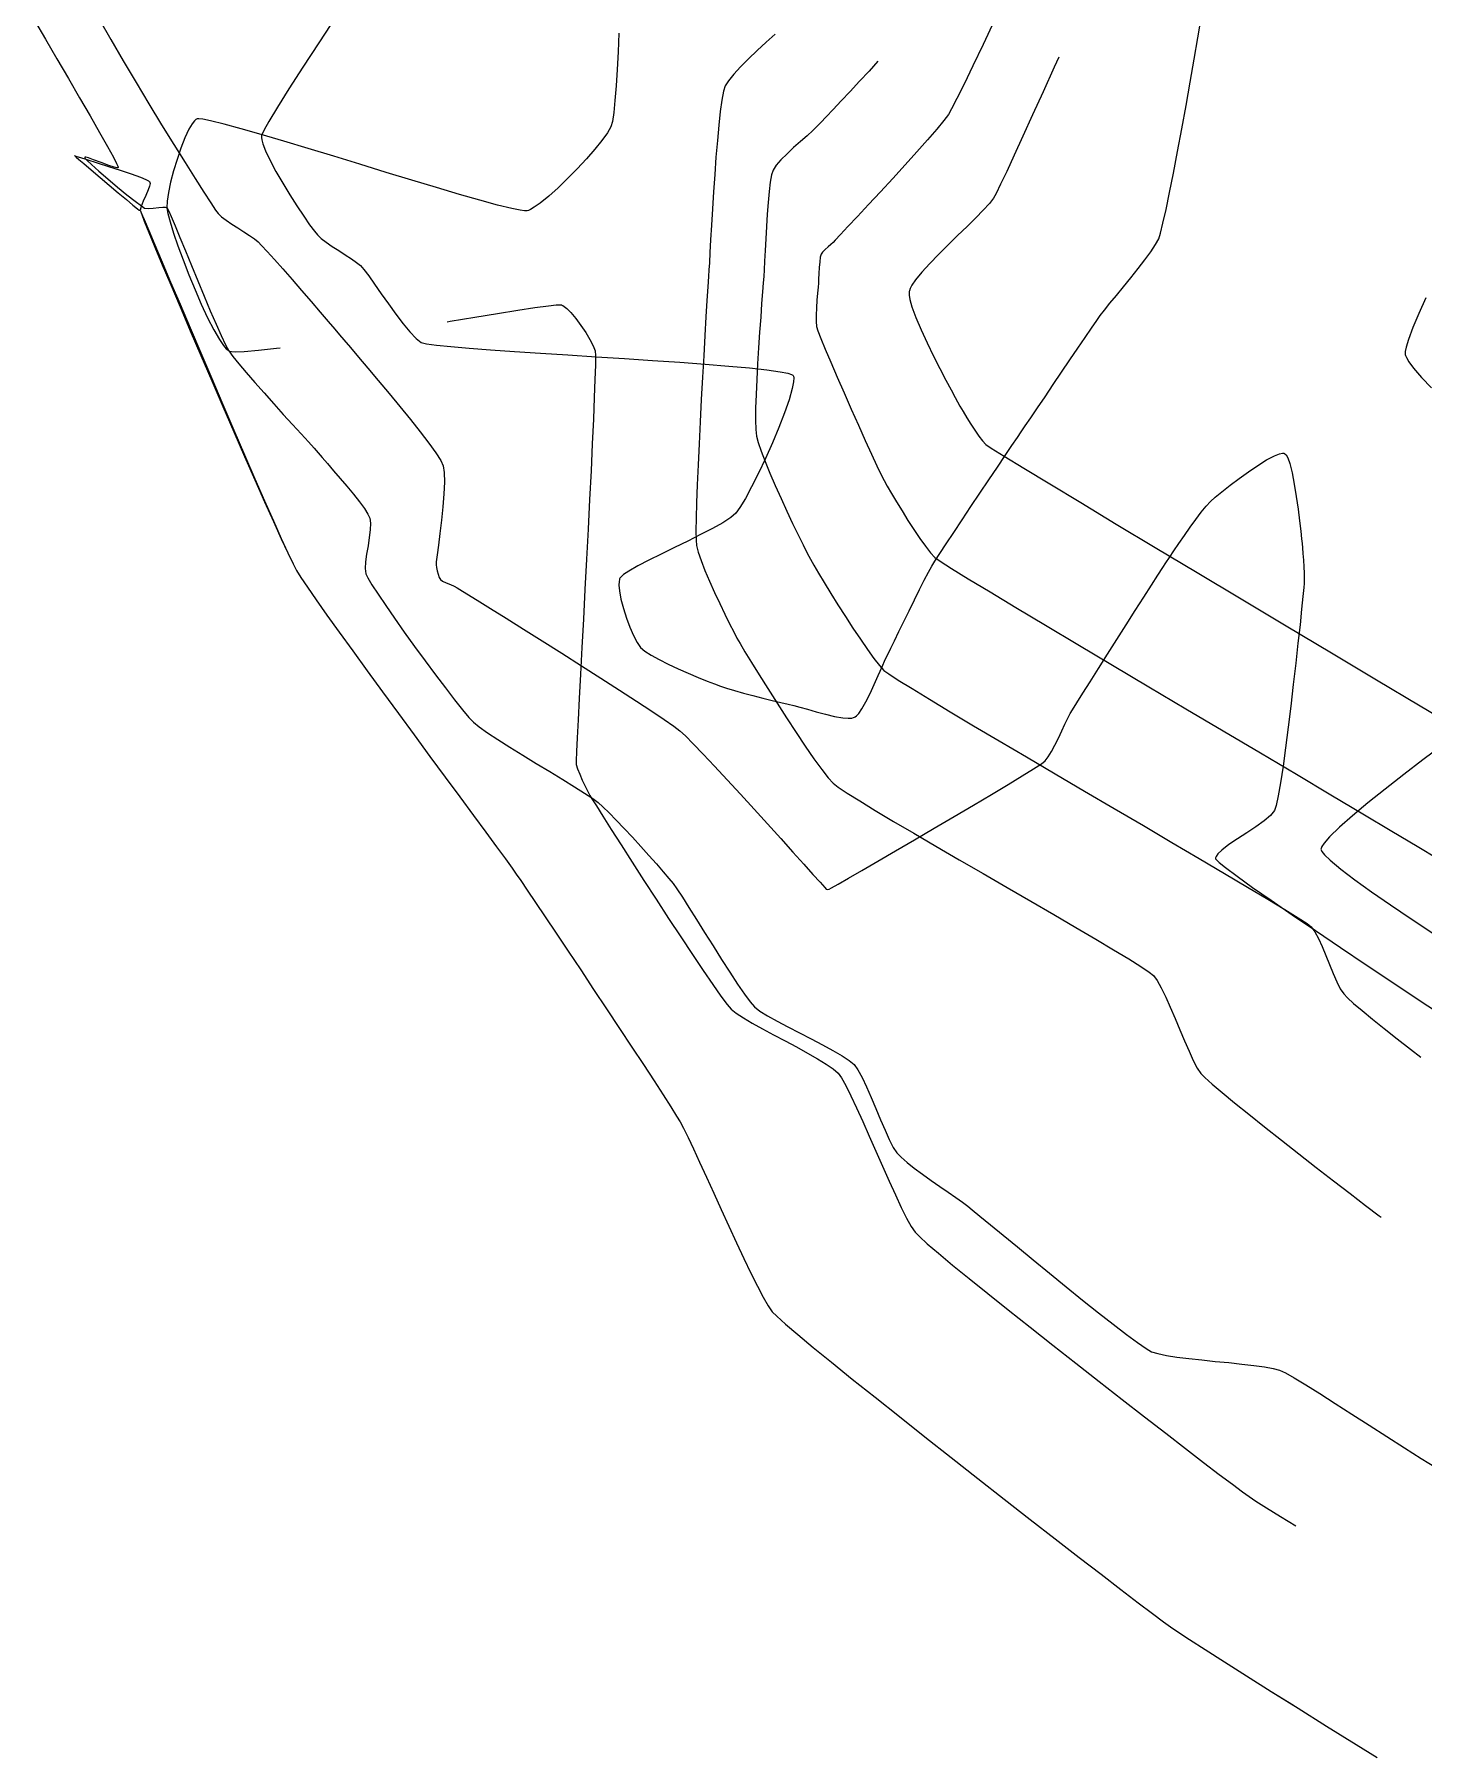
# Model space of a CAD drawing. Header units: metres. Extents: x 708868 to 711043, y 5411316 to 5413138.
# Drawn here: x 708970.6 to 709140.5, y 5411399.2 to 5411609.9 of the extents above; entities that cross this region are included whole.
import ezdxf

# ---------------------------------------------------------------- set-up
doc = ezdxf.new("R2010")
doc.units = ezdxf.units.M
doc.layers.add('Rionegro 2010_Contours', color=7, linetype='Continuous')
doc.layers.add('Rionegro 2014_Contours', color=7, linetype='Continuous')

msp = doc.modelspace()

# ---------------------------------------------------------------- linework, layer by layer
at = {"layer": 'Rionegro 2010_Contours'}
for points in [[(709088.05, 5411611.64, 228), (709086.65, 5411608.68, 228), (709085.39, 5411606.05, 228), (709084.31, 5411603.82, 228), (709083.43, 5411602.05, 228), (709082.79, 5411600.79, 228), (709082.41, 5411600.12, 228), (709081.85, 5411599.37, 228), (709080.97, 5411598.31, 228), (709079.85, 5411597.02, 228), (709078.54, 5411595.54, 228), (709077.1, 5411593.95, 228), (709075.59, 5411592.3, 228), (709074.08, 5411590.66, 228), (709072.62, 5411589.09, 228), (709071.28, 5411587.66, 228), (709070.11, 5411586.41, 228), (709069.18, 5411585.43, 228), (709068.55, 5411584.76, 228), (709068.28, 5411584.47, 228), (709068.02, 5411584.23, 228), (709067.67, 5411583.93, 228), (709067.31, 5411583.6, 228), (709067, 5411583.29, 228), (709066.81, 5411583.02, 228), (709066.72, 5411582.67, 228), (709066.66, 5411582.1, 228), (709066.6, 5411581.4, 228), (709066.56, 5411580.66, 228), (709066.52, 5411579.99, 228), (709066.49, 5411579.48, 228), (709066.45, 5411579, 228), (709066.39, 5411578.28, 228), (709066.31, 5411577.42, 228), (709066.24, 5411576.49, 228), (709066.2, 5411575.59, 228), (709066.2, 5411574.79, 228), (709066.25, 5411574.18, 228), (709066.42, 5411573.67, 228), (709066.79, 5411572.73, 228), (709067.33, 5411571.41, 228), (709068, 5411569.82, 228), (709068.78, 5411568.01, 228), (709069.63, 5411566.07, 228), (709070.5, 5411564.08, 228), (709071.38, 5411562.12, 228), (709072.22, 5411560.25, 228), (709072.99, 5411558.57, 228), (709073.65, 5411557.14, 228), (709074.17, 5411556.04, 228), (709074.52, 5411555.36, 228), (709074.91, 5411554.66, 228), (709075.42, 5411553.77, 228), (709076.03, 5411552.75, 228), (709076.72, 5411551.63, 228), (709077.44, 5411550.48, 228), (709078.18, 5411549.35, 228), (709078.9, 5411548.27, 228), (709079.59, 5411547.32, 228), (709080.22, 5411546.52, 228), (709080.74, 5411545.95, 228), (709081.37, 5411545.5, 228), (709082.76, 5411544.61, 228), (709084.82, 5411543.34, 228), (709087.48, 5411541.73, 228), (709090.65, 5411539.82, 228), (709094.26, 5411537.66, 228), (709098.22, 5411535.29, 228), (709102.46, 5411532.77, 228), (709106.89, 5411530.14, 228), (709111.43, 5411527.44, 228), (709116.01, 5411524.73, 228), (709120.55, 5411522.04, 228), (709124.95, 5411519.43, 228), (709129.16, 5411516.94, 228), (709133.07, 5411514.61, 228), (709136.62, 5411512.5, 228), (709139.72, 5411510.65, 228), (709142.29, 5411509.11, 228)], [(709042.09, 5411610.06, 224), (709041.98, 5411607.78, 224), (709041.86, 5411605.6, 224), (709041.74, 5411603.6, 224), (709041.6, 5411601.83, 224), (709041.46, 5411600.36, 224), (709041.29, 5411599.26, 224), (709041.1, 5411598.59, 224), (709040.68, 5411597.87, 224), (709040.01, 5411596.95, 224), (709039.14, 5411595.87, 224), (709038.12, 5411594.7, 224), (709036.99, 5411593.48, 224), (709035.82, 5411592.27, 224), (709034.64, 5411591.13, 224), (709033.5, 5411590.11, 224), (709032.47, 5411589.27, 224), (709031.74, 5411588.77, 224), (709031.27, 5411588.5, 224), (709031.01, 5411588.39, 224), (709030.88, 5411588.35, 224), (709030.8, 5411588.34, 224), (709030.56, 5411588.34, 224), (709030.02, 5411588.41, 224), (709028.99, 5411588.61, 224), (709027.25, 5411589.04, 224), (709025.09, 5411589.63, 224), (709022.58, 5411590.35, 224), (709019.78, 5411591.18, 224), (709016.77, 5411592.08, 224), (709013.62, 5411593.04, 224), (709010.41, 5411594.03, 224), (709007.2, 5411595.01, 224), (709004.07, 5411595.96, 224), (709001.1, 5411596.86, 224), (708998.34, 5411597.68, 224), (708995.88, 5411598.38, 224), (708993.79, 5411598.95, 224), (708992.13, 5411599.35, 224), (708991.18, 5411599.53, 224), (708990.7, 5411599.58, 224), (708990.5, 5411599.57, 224), (708990.44, 5411599.55, 224), (708990.35, 5411599.49, 224), (708990.17, 5411599.33, 224), (708989.88, 5411598.98, 224), (708989.49, 5411598.33, 224), (708988.99, 5411597.27, 224), (708988.5, 5411596.01, 224), (708988.04, 5411594.63, 224), (708987.62, 5411593.21, 224), (708987.26, 5411591.83, 224), (708986.99, 5411590.57, 224), (708986.83, 5411589.5, 224), (708986.79, 5411588.71, 224), (708986.9, 5411588.02, 224), (708987.18, 5411586.97, 224), (708987.6, 5411585.62, 224), (708988.14, 5411584.05, 224), (708988.78, 5411582.33, 224), (708989.48, 5411580.52, 224), (708990.24, 5411578.69, 224), (708991.01, 5411576.91, 224), (708991.78, 5411575.26, 224), (708992.53, 5411573.79, 224), (708993.23, 5411572.59, 224), (708993.73, 5411571.85, 224), (708994.07, 5411571.46, 224), (708994.28, 5411571.28, 224), (708994.37, 5411571.22, 224), (708994.45, 5411571.19, 224), (708994.69, 5411571.14, 224), (708995.23, 5411571.1, 224), (708996.26, 5411571.13, 224), (708998.01, 5411571.28, 224), (709000.19, 5411571.53, 224), (709000.65, 5411571.59, 224)], [(709061.21, 5411609.92, 226), (709060.12, 5411608.94, 226), (709059.01, 5411607.92, 226), (709057.94, 5411606.91, 226), (709056.97, 5411605.94, 226), (709056.13, 5411605.04, 226), (709055.49, 5411604.25, 226), (709055.08, 5411603.61, 226), (709054.88, 5411602.95, 226), (709054.68, 5411601.88, 226), (709054.49, 5411600.48, 226), (709054.31, 5411598.8, 226), (709054.13, 5411596.92, 226), (709053.96, 5411594.89, 226), (709053.81, 5411592.77, 226), (709053.66, 5411590.64, 226), (709053.53, 5411588.56, 226), (709053.41, 5411586.59, 226), (709053.31, 5411584.8, 226), (709053.22, 5411583.24, 226), (709053.15, 5411581.99, 226), (709053.1, 5411581.11, 226), (709053.05, 5411580.3, 226), (709052.97, 5411579.03, 226), (709052.86, 5411577.37, 226), (709052.74, 5411575.37, 226), (709052.61, 5411573.1, 226), (709052.47, 5411570.62, 226), (709052.32, 5411567.99, 226), (709052.17, 5411565.28, 226), (709052.03, 5411562.54, 226), (709051.89, 5411559.85, 226), (709051.77, 5411557.26, 226), (709051.66, 5411554.84, 226), (709051.58, 5411552.64, 226), (709051.53, 5411550.74, 226), (709051.5, 5411549.19, 226), (709051.52, 5411548.05, 226), (709051.57, 5411547.4, 226), (709051.78, 5411546.59, 226), (709052.14, 5411545.56, 226), (709052.61, 5411544.36, 226), (709053.17, 5411543.04, 226), (709053.78, 5411541.68, 226), (709054.42, 5411540.32, 226), (709055.04, 5411539.02, 226), (709055.62, 5411537.85, 226), (709056.13, 5411536.86, 226), (709056.52, 5411536.1, 226), (709056.91, 5411535.44, 226), (709057.51, 5411534.42, 226), (709058.31, 5411533.12, 226), (709059.25, 5411531.59, 226), (709060.3, 5411529.91, 226), (709061.43, 5411528.13, 226), (709062.6, 5411526.32, 226), (709063.76, 5411524.55, 226), (709064.89, 5411522.86, 226), (709065.94, 5411521.34, 226), (709066.89, 5411520.03, 226), (709067.68, 5411519.01, 226), (709068.28, 5411518.34, 226), (709068.89, 5411517.87, 226), (709070, 5411517.14, 226), (709071.54, 5411516.17, 226), (709073.45, 5411515.01, 226), (709075.69, 5411513.68, 226), (709078.18, 5411512.22, 226), (709080.87, 5411510.64, 226), (709083.71, 5411508.99, 226), (709086.63, 5411507.3, 226), (709089.57, 5411505.6, 226), (709092.48, 5411503.91, 226), (709095.3, 5411502.27, 226), (709097.96, 5411500.72, 226), (709100.42, 5411499.27, 226), (709102.6, 5411497.97, 226), (709104.46, 5411496.85, 226), (709105.93, 5411495.93, 226), (709106.95, 5411495.24, 226), (709107.47, 5411494.83, 226), (709107.93, 5411494.2, 226), (709108.43, 5411493.31, 226), (709108.97, 5411492.2, 226), (709109.53, 5411490.94, 226), (709110.11, 5411489.58, 226), (709110.7, 5411488.2, 226), (709111.27, 5411486.84, 226), (709111.83, 5411485.56, 226), (709112.35, 5411484.44, 226), (709112.84, 5411483.51, 226), (709113.27, 5411482.86, 226), (709113.76, 5411482.35, 226), (709114.65, 5411481.56, 226), (709115.88, 5411480.52, 226), (709117.39, 5411479.27, 226), (709119.14, 5411477.86, 226), (709121.07, 5411476.32, 226), (709123.12, 5411474.69, 226), (709125.24, 5411473.02, 226), (709127.39, 5411471.35, 226), (709129.5, 5411469.72, 226), (709131.52, 5411468.16, 226), (709133.4, 5411466.72, 226), (709135.08, 5411465.44, 226), (709135.31, 5411465.27, 226)], [(709073.78, 5411606.64, 227), (709072.68, 5411605.42, 227), (709071.53, 5411604.17, 227), (709070.38, 5411602.93, 227), (709069.29, 5411601.77, 227), (709068.29, 5411600.71, 227), (709067.44, 5411599.81, 227), (709066.78, 5411599.12, 227), (709066.35, 5411598.67, 227), (709065.81, 5411598.15, 227), (709065.11, 5411597.52, 227), (709064.31, 5411596.82, 227), (709063.46, 5411596.07, 227), (709062.65, 5411595.32, 227), (709061.91, 5411594.59, 227), (709061.32, 5411593.91, 227), (709060.95, 5411593.31, 227), (709060.77, 5411592.74, 227), (709060.61, 5411591.85, 227), (709060.47, 5411590.7, 227), (709060.34, 5411589.37, 227), (709060.23, 5411587.92, 227), (709060.13, 5411586.41, 227), (709060.04, 5411584.91, 227), (709059.97, 5411583.48, 227), (709059.9, 5411582.19, 227), (709059.84, 5411581.11, 227), (709059.8, 5411580.29, 227), (709059.74, 5411579.53, 227), (709059.66, 5411578.41, 227), (709059.55, 5411576.99, 227), (709059.43, 5411575.34, 227), (709059.3, 5411573.51, 227), (709059.17, 5411571.59, 227), (709059.05, 5411569.63, 227), (709058.95, 5411567.7, 227), (709058.87, 5411565.86, 227), (709058.81, 5411564.19, 227), (709058.8, 5411562.74, 227), (709058.83, 5411561.59, 227), (709058.91, 5411560.79, 227), (709059.12, 5411559.99, 227), (709059.48, 5411558.94, 227), (709059.97, 5411557.68, 227), (709060.55, 5411556.26, 227), (709061.21, 5411554.74, 227), (709061.92, 5411553.17, 227), (709062.63, 5411551.61, 227), (709063.34, 5411550.11, 227), (709064.01, 5411548.71, 227), (709064.62, 5411547.48, 227), (709065.13, 5411546.47, 227), (709065.52, 5411545.73, 227), (709065.93, 5411545, 227), (709066.5, 5411544.03, 227), (709067.2, 5411542.87, 227), (709068, 5411541.56, 227), (709068.87, 5411540.17, 227), (709069.79, 5411538.73, 227), (709070.71, 5411537.31, 227), (709071.62, 5411535.95, 227), (709072.49, 5411534.7, 227), (709073.28, 5411533.61, 227), (709073.96, 5411532.74, 227), (709074.51, 5411532.14, 227), (709075.1, 5411531.71, 227), (709076.26, 5411530.95, 227), (709077.94, 5411529.91, 227), (709080.07, 5411528.61, 227), (709082.61, 5411527.09, 227), (709085.47, 5411525.38, 227), (709088.61, 5411523.53, 227), (709091.96, 5411521.55, 227), (709095.46, 5411519.49, 227), (709099.05, 5411517.38, 227), (709102.67, 5411515.26, 227), (709106.25, 5411513.16, 227), (709109.73, 5411511.11, 227), (709113.06, 5411509.15, 227), (709116.17, 5411507.32, 227), (709118.99, 5411505.64, 227), (709121.48, 5411504.15, 227), (709123.56, 5411502.89, 227), (709125.17, 5411501.89, 227), (709126.26, 5411501.18, 227), (709126.76, 5411500.8, 227), (709127.2, 5411500.19, 227), (709127.65, 5411499.36, 227), (709128.1, 5411498.37, 227), (709128.56, 5411497.28, 227), (709129.01, 5411496.16, 227), (709129.46, 5411495.07, 227), (709129.9, 5411494.06, 227), (709130.33, 5411493.21, 227), (709130.75, 5411492.57, 227), (709131.19, 5411492.11, 227), (709131.96, 5411491.42, 227), (709133, 5411490.54, 227), (709134.27, 5411489.5, 227), (709135.71, 5411488.34, 227), (709137.27, 5411487.1, 227), (709138.9, 5411485.82, 227), (709140.17, 5411484.83, 227)], [(709095.88, 5411607.12, 229), (709095.33, 5411605.89, 229), (709093.97, 5411602.89, 229), (709092.69, 5411600.06, 229), (709091.5, 5411597.46, 229), (709090.44, 5411595.14, 229), (709089.53, 5411593.16, 229), (709088.78, 5411591.59, 229), (709088.23, 5411590.47, 229), (709087.9, 5411589.87, 229), (709087.4, 5411589.24, 229), (709086.66, 5411588.43, 229), (709085.73, 5411587.48, 229), (709084.67, 5411586.43, 229), (709083.52, 5411585.31, 229), (709082.34, 5411584.15, 229), (709081.18, 5411583, 229), (709080.1, 5411581.88, 229), (709079.15, 5411580.84, 229), (709078.38, 5411579.89, 229), (709077.93, 5411579.24, 229), (709077.71, 5411578.82, 229), (709077.62, 5411578.57, 229), (709077.6, 5411578.46, 229), (709077.58, 5411578.34, 229), (709077.59, 5411578.04, 229), (709077.68, 5411577.5, 229), (709077.93, 5411576.61, 229), (709078.42, 5411575.28, 229), (709079.05, 5411573.78, 229), (709079.79, 5411572.19, 229), (709080.57, 5411570.58, 229), (709081.35, 5411569.04, 229), (709082.09, 5411567.63, 229), (709082.73, 5411566.43, 229), (709083.22, 5411565.52, 229), (709083.51, 5411564.98, 229), (709083.81, 5411564.45, 229), (709084.19, 5411563.78, 229), (709084.64, 5411563.04, 229), (709085.12, 5411562.26, 229), (709085.62, 5411561.5, 229), (709086.11, 5411560.79, 229), (709086.57, 5411560.2, 229), (709086.97, 5411559.75, 229), (709087.62, 5411559.32, 229), (709089.2, 5411558.34, 229), (709091.62, 5411556.86, 229), (709094.78, 5411554.94, 229), (709098.58, 5411552.65, 229), (709102.92, 5411550.04, 229), (709107.7, 5411547.17, 229), (709112.83, 5411544.1, 229), (709118.2, 5411540.89, 229), (709123.71, 5411537.6, 229), (709129.26, 5411534.28, 229), (709134.76, 5411531, 229), (709140.1, 5411527.81, 229), (709145.19, 5411524.78, 229)], [(708975.48, 5411595.08, 223), (708975.56, 5411595.06, 223), (708975.77, 5411594.99, 223), (708976.22, 5411594.85, 223), (708977.02, 5411594.6, 223), (708978.26, 5411594.21, 223), (708979.65, 5411593.77, 223), (708981.09, 5411593.3, 223), (708982.43, 5411592.85, 223), (708983.56, 5411592.44, 223), (708984.24, 5411592.16, 223), (708984.57, 5411591.99, 223), (708984.69, 5411591.9, 223), (708984.72, 5411591.86, 223), (708984.73, 5411591.8, 223), (708984.74, 5411591.66, 223), (708984.69, 5411591.37, 223), (708984.52, 5411590.9, 223), (708984.22, 5411590.22, 223), (708983.89, 5411589.52, 223), (708983.64, 5411588.88, 223), (708983.55, 5411588.4, 223), (708983.68, 5411588, 223), (708984.03, 5411587.09, 223), (708984.59, 5411585.7, 223), (708985.34, 5411583.9, 223), (708986.24, 5411581.74, 223), (708987.27, 5411579.28, 223), (708988.42, 5411576.58, 223), (708989.65, 5411573.68, 223), (708990.95, 5411570.65, 223), (708992.29, 5411567.55, 223), (708993.64, 5411564.41, 223), (708994.99, 5411561.31, 223), (708996.3, 5411558.3, 223), (708997.57, 5411555.43, 223), (708998.75, 5411552.76, 223), (708999.83, 5411550.34, 223), (709000.79, 5411548.24, 223), (709001.59, 5411546.5, 223), (709002.23, 5411545.18, 223), (709002.67, 5411544.34, 223), (709003.18, 5411543.51, 223), (709003.99, 5411542.3, 223), (709005.07, 5411540.75, 223), (709006.37, 5411538.91, 223), (709007.87, 5411536.81, 223), (709009.53, 5411534.52, 223), (709011.31, 5411532.07, 223), (709013.18, 5411529.51, 223), (709015.11, 5411526.88, 223), (709017.05, 5411524.24, 223), (709018.97, 5411521.62, 223), (709020.85, 5411519.08, 223), (709022.63, 5411516.66, 223), (709024.29, 5411514.4, 223), (709025.8, 5411512.36, 223), (709027.11, 5411510.57, 223), (709028.2, 5411509.09, 223), (709029.02, 5411507.96, 223), (709029.54, 5411507.23, 223), (709030.08, 5411506.44, 223), (709030.87, 5411505.27, 223), (709031.88, 5411503.77, 223), (709033.08, 5411501.99, 223), (709034.42, 5411499.99, 223), (709035.88, 5411497.81, 223), (709037.42, 5411495.51, 223), (709039, 5411493.13, 223), (709040.59, 5411490.74, 223), (709042.16, 5411488.37, 223), (709043.67, 5411486.08, 223), (709045.09, 5411483.93, 223), (709046.39, 5411481.96, 223), (709047.52, 5411480.22, 223), (709048.45, 5411478.76, 223), (709049.15, 5411477.65, 223), (709049.59, 5411476.92, 223), (709050, 5411476.15, 223), (709050.55, 5411475.03, 223), (709051.21, 5411473.63, 223), (709051.96, 5411471.99, 223), (709052.79, 5411470.17, 223), (709053.68, 5411468.23, 223), (709054.6, 5411466.21, 223), (709055.54, 5411464.17, 223), (709056.47, 5411462.16, 223), (709057.37, 5411460.23, 223), (709058.24, 5411458.44, 223), (709059.03, 5411456.84, 223), (709059.74, 5411455.49, 223), (709060.35, 5411454.43, 223), (709060.83, 5411453.72, 223), (709061.39, 5411453.16, 223), (709062.45, 5411452.21, 223), (709063.96, 5411450.94, 223), (709065.86, 5411449.36, 223), (709068.1, 5411447.53, 223), (709070.64, 5411445.48, 223), (709073.43, 5411443.25, 223), (709076.4, 5411440.89, 223), (709079.52, 5411438.42, 223), (709082.73, 5411435.89, 223), (709085.98, 5411433.34, 223), (709089.22, 5411430.8, 223), (709092.4, 5411428.32, 223), (709095.47, 5411425.94, 223), (709098.38, 5411423.68, 223), (709101.07, 5411421.61, 223), (709103.5, 5411419.74, 223), (709105.61, 5411418.13, 223), (709107.36, 5411416.8, 223), (709108.69, 5411415.81, 223), (709109.56, 5411415.18, 223), (709110.46, 5411414.58, 223), (709111.9, 5411413.64, 223), (709113.81, 5411412.41, 223), (709116.15, 5411410.92, 223), (709118.86, 5411409.2, 223), (709121.88, 5411407.29, 223), (709124.6, 5411405.59, 223)], [(709021.07, 5411574.78, 224), (709021.46, 5411574.84, 224), (709024.46, 5411575.34, 224), (709027.24, 5411575.79, 224), (709029.72, 5411576.18, 224), (709031.82, 5411576.5, 224), (709033.47, 5411576.72, 224), (709034.41, 5411576.82, 224), (709034.88, 5411576.84, 224), (709035.06, 5411576.83, 224), (709035.12, 5411576.81, 224), (709035.21, 5411576.77, 224), (709035.41, 5411576.64, 224), (709035.73, 5411576.38, 224), (709036.2, 5411575.91, 224), (709036.82, 5411575.18, 224), (709037.45, 5411574.33, 224), (709038.03, 5411573.45, 224), (709038.54, 5411572.59, 224), (709038.93, 5411571.82, 224), (709039.18, 5411571.2, 224), (709039.22, 5411570.66, 224), (709039.21, 5411569.47, 224), (709039.16, 5411567.73, 224), (709039.08, 5411565.49, 224), (709038.97, 5411562.84, 224), (709038.83, 5411559.83, 224), (709038.68, 5411556.54, 224), (709038.5, 5411553.05, 224), (709038.32, 5411549.42, 224), (709038.12, 5411545.72, 224), (709037.93, 5411542.02, 224), (709037.74, 5411538.4, 224), (709037.56, 5411534.93, 224), (709037.38, 5411531.67, 224), (709037.23, 5411528.69, 224), (709037.1, 5411526.08, 224), (709036.99, 5411523.89, 224), (709036.92, 5411522.21, 224), (709036.88, 5411521.09, 224), (709036.88, 5411520.62, 224), (709037.03, 5411520.09, 224), (709037.29, 5411519.43, 224), (709037.61, 5411518.71, 224), (709037.95, 5411517.99, 224), (709038.27, 5411517.35, 224), (709038.53, 5411516.85, 224), (709038.78, 5411516.45, 224), (709039.33, 5411515.57, 224), (709040.13, 5411514.3, 224), (709041.16, 5411512.68, 224), (709042.37, 5411510.79, 224), (709043.71, 5411508.7, 224), (709045.15, 5411506.46, 224), (709046.65, 5411504.15, 224), (709048.17, 5411501.82, 224), (709049.66, 5411499.55, 224), (709051.09, 5411497.4, 224), (709052.41, 5411495.44, 224), (709053.58, 5411493.72, 224), (709054.57, 5411492.32, 224), (709055.33, 5411491.3, 224), (709055.82, 5411490.73, 224), (709056.43, 5411490.24, 224), (709057.31, 5411489.66, 224), (709058.4, 5411489.02, 224), (709059.65, 5411488.32, 224), (709061.01, 5411487.59, 224), (709062.41, 5411486.84, 224), (709063.81, 5411486.09, 224), (709065.16, 5411485.35, 224), (709066.39, 5411484.64, 224), (709067.46, 5411483.99, 224), (709068.31, 5411483.4, 224), (709068.89, 5411482.89, 224), (709069.31, 5411482.3, 224), (709069.84, 5411481.36, 224), (709070.46, 5411480.12, 224), (709071.16, 5411478.64, 224), (709071.91, 5411476.98, 224), (709072.71, 5411475.2, 224), (709073.52, 5411473.36, 224), (709074.34, 5411471.5, 224), (709075.14, 5411469.7, 224), (709075.91, 5411468, 224), (709076.63, 5411466.47, 224), (709077.28, 5411465.16, 224), (709077.85, 5411464.13, 224), (709078.31, 5411463.44, 224), (709078.84, 5411462.9, 224), (709079.81, 5411462.03, 224), (709081.18, 5411460.86, 224), (709082.91, 5411459.43, 224), (709084.94, 5411457.78, 224), (709087.23, 5411455.93, 224), (709089.72, 5411453.94, 224), (709092.38, 5411451.83, 224), (709095.15, 5411449.64, 224), (709097.98, 5411447.42, 224), (709100.82, 5411445.19, 224), (709103.64, 5411443, 224), (709106.37, 5411440.87, 224), (709108.97, 5411438.86, 224), (709111.4, 5411436.99, 224), (709113.6, 5411435.3, 224), (709115.52, 5411433.83, 224), (709117.13, 5411432.62, 224), (709118.36, 5411431.7, 224), (709119.18, 5411431.11, 224), (709120, 5411430.57, 224), (709121.3, 5411429.74, 224), (709123.02, 5411428.67, 224), (709124.88, 5411427.52, 224)]]:
    msp.add_polyline3d(points, dxfattribs=at)
at = {"layer": 'Rionegro 2014_Contours'}
for points in [[(708970.6, 5411611.62, 224), (708971.94, 5411609.33, 224), (708973.34, 5411606.93, 224), (708974.75, 5411604.52, 224), (708976.12, 5411602.16, 224), (708977.4, 5411599.94, 224), (708978.55, 5411597.93, 224), (708979.52, 5411596.22, 224), (708980.25, 5411594.88, 224), (708980.64, 5411594.13, 224), (708980.8, 5411593.78, 224), (708980.84, 5411593.66, 224), (708980.84, 5411593.64, 224), (708980.8, 5411593.61, 224), (708980.66, 5411593.6, 224), (708980.33, 5411593.67, 224), (708979.7, 5411593.87, 224), (708978.76, 5411594.23, 224), (708977.82, 5411594.59, 224), (708977.21, 5411594.8, 224), (708976.9, 5411594.88, 224), (708976.78, 5411594.88, 224), (708976.76, 5411594.86, 224), (708976.76, 5411594.83, 224), (708976.82, 5411594.73, 224), (708977.05, 5411594.48, 224), (708977.56, 5411593.99, 224), (708978.47, 5411593.18, 224), (708979.58, 5411592.23, 224), (708980.76, 5411591.24, 224), (708981.91, 5411590.3, 224), (708982.92, 5411589.5, 224), (708983.68, 5411588.93, 224), (708984.08, 5411588.68, 224), (708984.52, 5411588.63, 224), (708985.14, 5411588.68, 224), (708985.8, 5411588.76, 224), (708986.29, 5411588.79, 224), (708986.58, 5411588.78, 224), (708986.73, 5411588.74, 224), (708986.79, 5411588.71, 224), (708986.81, 5411588.69, 224), (708986.88, 5411588.58, 224), (708987.03, 5411588.28, 224), (708987.32, 5411587.64, 224), (708987.81, 5411586.51, 224), (708988.4, 5411585.09, 224), (708989.08, 5411583.44, 224), (708989.82, 5411581.64, 224), (708990.59, 5411579.77, 224), (708991.36, 5411577.91, 224), (708992.11, 5411576.12, 224), (708992.81, 5411574.48, 224), (708993.44, 5411573.07, 224), (708993.97, 5411571.96, 224), (708994.37, 5411571.22, 224), (708994.86, 5411570.53, 224), (708995.59, 5411569.62, 224), (708996.49, 5411568.55, 224), (708997.54, 5411567.35, 224), (708998.68, 5411566.06, 224), (708999.86, 5411564.75, 224), (709001.04, 5411563.45, 224), (709002.18, 5411562.21, 224), (709003.21, 5411561.07, 224), (709004.11, 5411560.09, 224), (709004.82, 5411559.3, 224), (709005.29, 5411558.75, 224), (709005.79, 5411558.17, 224), (709006.44, 5411557.42, 224), (709007.19, 5411556.56, 224), (709008, 5411555.62, 224), (709008.82, 5411554.65, 224), (709009.62, 5411553.68, 224), (709010.34, 5411552.77, 224), (709010.95, 5411551.95, 224), (709011.39, 5411551.26, 224), (709011.64, 5411550.75, 224), (709011.72, 5411550.13, 224), (709011.68, 5411549.32, 224), (709011.56, 5411548.37, 224), (709011.4, 5411547.36, 224), (709011.23, 5411546.35, 224), (709011.11, 5411545.4, 224), (709011.07, 5411544.58, 224), (709011.14, 5411543.95, 224), (709011.37, 5411543.46, 224), (709011.88, 5411542.62, 224), (709012.63, 5411541.47, 224), (709013.56, 5411540.09, 224), (709014.65, 5411538.52, 224), (709015.84, 5411536.83, 224), (709017.1, 5411535.08, 224), (709018.39, 5411533.31, 224), (709019.66, 5411531.6, 224), (709020.87, 5411529.99, 224), (709021.98, 5411528.54, 224), (709022.95, 5411527.33, 224), (709023.73, 5411526.39, 224), (709024.29, 5411525.79, 224), (709024.98, 5411525.22, 224), (709026, 5411524.5, 224), (709027.27, 5411523.67, 224), (709028.73, 5411522.74, 224), (709030.32, 5411521.76, 224), (709031.98, 5411520.76, 224), (709033.63, 5411519.76, 224), (709035.21, 5411518.8, 224), (709036.66, 5411517.91, 224), (709037.9, 5411517.13, 224), (709038.89, 5411516.48, 224), (709039.54, 5411515.99, 224), (709040.14, 5411515.45, 224), (709040.89, 5411514.72, 224), (709041.77, 5411513.82, 224), (709042.74, 5411512.81, 224), (709043.74, 5411511.73, 224), (709044.76, 5411510.62, 224), (709045.76, 5411509.52, 224), (709046.68, 5411508.47, 224), (709047.51, 5411507.52, 224), (709048.19, 5411506.71, 224), (709048.71, 5411506.08, 224), (709049.19, 5411505.41, 224), (709049.85, 5411504.41, 224), (709050.65, 5411503.15, 224), (709051.57, 5411501.69, 224), (709052.57, 5411500.09, 224), (709053.6, 5411498.44, 224), (709054.64, 5411496.79, 224), (709055.65, 5411495.22, 224), (709056.6, 5411493.78, 224), (709057.44, 5411492.55, 224), (709058.15, 5411491.6, 224), (709058.69, 5411490.99, 224), (709059.34, 5411490.49, 224), (709060.28, 5411489.9, 224), (709061.44, 5411489.25, 224), (709062.75, 5411488.55, 224), (709064.16, 5411487.82, 224), (709065.59, 5411487.09, 224), (709066.98, 5411486.36, 224), (709068.27, 5411485.67, 224), (709069.39, 5411485.02, 224), (709070.27, 5411484.44, 224), (709070.85, 5411483.95, 224), (709071.33, 5411483.3, 224), (709071.84, 5411482.37, 224), (709072.39, 5411481.22, 224), (709072.95, 5411479.93, 224), (709073.52, 5411478.57, 224), (709074.09, 5411477.2, 224), (709074.64, 5411475.91, 224), (709075.16, 5411474.76, 224), (709075.65, 5411473.81, 224), (709076.08, 5411473.16, 224), (709076.61, 5411472.61, 224), (709077.34, 5411471.97, 224), (709078.22, 5411471.27, 224), (709079.22, 5411470.53, 224), (709080.27, 5411469.78, 224), (709081.34, 5411469.03, 224), (709082.36, 5411468.32, 224), (709083.31, 5411467.67, 224), (709084.12, 5411467.1, 224), (709084.75, 5411466.63, 224), (709085.31, 5411466.18, 224), (709086.25, 5411465.41, 224), (709087.53, 5411464.36, 224), (709089.07, 5411463.09, 224), (709090.83, 5411461.65, 224), (709092.74, 5411460.08, 224), (709094.74, 5411458.44, 224), (709096.79, 5411456.78, 224), (709098.81, 5411455.15, 224), (709100.75, 5411453.6, 224), (709102.56, 5411452.18, 224), (709104.17, 5411450.95, 224), (709105.53, 5411449.94, 224), (709106.57, 5411449.22, 224), (709107.25, 5411448.83, 224), (709108, 5411448.59, 224), (709109.05, 5411448.38, 224), (709110.34, 5411448.18, 224), (709111.81, 5411447.99, 224), (709113.4, 5411447.82, 224), (709115.04, 5411447.65, 224), (709116.69, 5411447.49, 224), (709118.29, 5411447.32, 224), (709119.76, 5411447.15, 224), (709121.07, 5411446.97, 224), (709122.13, 5411446.78, 224), (709122.91, 5411446.57, 224), (709123.61, 5411446.24, 224), (709124.7, 5411445.62, 224), (709126.12, 5411444.77, 224), (709127.81, 5411443.72, 224), (709129.7, 5411442.51, 224), (709131.74, 5411441.21, 224), (709133.87, 5411439.83, 224), (709136.03, 5411438.44, 224), (709138.16, 5411437.08, 224), (709140.2, 5411435.79, 224), (709142.09, 5411434.61, 224)], [(708978.51, 5411611.79, 225), (708979.94, 5411609.27, 225), (708981.47, 5411606.66, 225), (708983.03, 5411604.02, 225), (708984.61, 5411601.4, 225), (708986.16, 5411598.86, 225), (708987.64, 5411596.45, 225), (708989.02, 5411594.24, 225), (708990.26, 5411592.28, 225), (708991.32, 5411590.62, 225), (708992.17, 5411589.31, 225), (708992.76, 5411588.43, 225), (708993.07, 5411588.01, 225), (708993.49, 5411587.62, 225), (708994.06, 5411587.18, 225), (708994.74, 5411586.72, 225), (708995.48, 5411586.24, 225), (708996.22, 5411585.77, 225), (708996.91, 5411585.31, 225), (708997.52, 5411584.89, 225), (708997.97, 5411584.53, 225), (708998.39, 5411584.11, 225), (708999.06, 5411583.38, 225), (708999.95, 5411582.39, 225), (709000.98, 5411581.23, 225), (709002.11, 5411579.93, 225), (709003.28, 5411578.58, 225), (709004.45, 5411577.24, 225), (709005.55, 5411575.96, 225), (709006.53, 5411574.82, 225), (709007.34, 5411573.86, 225), (709007.92, 5411573.17, 225), (709008.45, 5411572.55, 225), (709009.24, 5411571.62, 225), (709010.24, 5411570.45, 225), (709011.39, 5411569.09, 225), (709012.66, 5411567.59, 225), (709013.98, 5411566.01, 225), (709015.31, 5411564.4, 225), (709016.59, 5411562.81, 225), (709017.79, 5411561.31, 225), (709018.83, 5411559.94, 225), (709019.69, 5411558.76, 225), (709020.29, 5411557.82, 225), (709020.6, 5411557.17, 225), (709020.73, 5411556.34, 225), (709020.75, 5411555.16, 225), (709020.68, 5411553.72, 225), (709020.55, 5411552.13, 225), (709020.38, 5411550.49, 225), (709020.19, 5411548.89, 225), (709020.01, 5411547.45, 225), (709019.85, 5411546.26, 225), (709019.75, 5411545.43, 225), (709019.72, 5411545.05, 225), (709019.77, 5411544.73, 225), (709019.86, 5411544.32, 225), (709019.98, 5411543.89, 225), (709020.12, 5411543.51, 225), (709020.26, 5411543.25, 225), (709020.53, 5411543.06, 225), (709020.96, 5411542.84, 225), (709021.47, 5411542.63, 225), (709021.95, 5411542.42, 225), (709022.3, 5411542.25, 225), (709022.65, 5411542.04, 225), (709023.49, 5411541.52, 225), (709024.76, 5411540.74, 225), (709026.38, 5411539.72, 225), (709028.29, 5411538.53, 225), (709030.43, 5411537.19, 225), (709032.72, 5411535.74, 225), (709035.11, 5411534.23, 225), (709037.52, 5411532.7, 225), (709039.89, 5411531.19, 225), (709042.16, 5411529.74, 225), (709044.25, 5411528.38, 225), (709046.1, 5411527.17, 225), (709047.64, 5411526.13, 225), (709048.81, 5411525.32, 225), (709049.54, 5411524.76, 225), (709050.22, 5411524.13, 225), (709051.19, 5411523.17, 225), (709052.4, 5411521.91, 225), (709053.79, 5411520.43, 225), (709055.33, 5411518.77, 225), (709056.95, 5411517.01, 225), (709058.62, 5411515.18, 225), (709060.28, 5411513.36, 225), (709061.88, 5411511.59, 225), (709063.37, 5411509.93, 225), (709064.7, 5411508.45, 225), (709065.82, 5411507.2, 225), (709066.69, 5411506.23, 225), (709067.26, 5411505.61, 225), (709067.46, 5411505.38, 225), (709067.63, 5411505.36, 225), (709067.8, 5411505.37, 225), (709068.1, 5411505.54, 225), (709068.91, 5411506.01, 225), (709070.18, 5411506.74, 225), (709071.82, 5411507.69, 225), (709073.76, 5411508.81, 225), (709075.93, 5411510.07, 225), (709078.26, 5411511.43, 225), (709080.67, 5411512.84, 225), (709083.09, 5411514.26, 225), (709085.45, 5411515.66, 225), (709087.67, 5411516.98, 225), (709089.69, 5411518.18, 225), (709091.42, 5411519.24, 225), (709092.8, 5411520.1, 225), (709093.76, 5411520.72, 225), (709094.21, 5411521.06, 225), (709094.59, 5411521.55, 225), (709095, 5411522.22, 225), (709095.42, 5411523.01, 225), (709095.84, 5411523.87, 225), (709096.25, 5411524.74, 225), (709096.64, 5411525.56, 225), (709096.99, 5411526.29, 225), (709097.29, 5411526.85, 225), (709097.58, 5411527.33, 225), (709098.11, 5411528.18, 225), (709098.84, 5411529.35, 225), (709099.73, 5411530.76, 225), (709100.74, 5411532.37, 225), (709101.84, 5411534.11, 225), (709102.98, 5411535.91, 225), (709104.13, 5411537.72, 225), (709105.24, 5411539.47, 225), (709106.29, 5411541.11, 225), (709107.22, 5411542.57, 225), (709108.01, 5411543.8, 225), (709108.61, 5411544.72, 225), (709108.98, 5411545.28, 225), (709109.42, 5411545.94, 225), (709109.96, 5411546.75, 225), (709110.58, 5411547.67, 225), (709111.25, 5411548.65, 225), (709111.95, 5411549.65, 225), (709112.65, 5411550.61, 225), (709113.31, 5411551.49, 225), (709113.92, 5411552.23, 225), (709114.46, 5411552.8, 225), (709115.03, 5411553.31, 225), (709115.85, 5411553.99, 225), (709116.84, 5411554.77, 225), (709117.94, 5411555.6, 225), (709119.1, 5411556.43, 225), (709120.24, 5411557.21, 225), (709121.32, 5411557.88, 225), (709122.26, 5411558.38, 225), (709122.88, 5411558.63, 225), (709123.24, 5411558.71, 225), (709123.42, 5411558.7, 225), (709123.49, 5411558.68, 225), (709123.56, 5411558.64, 225), (709123.69, 5411558.5, 225), (709123.89, 5411558.15, 225), (709124.14, 5411557.45, 225), (709124.43, 5411556.29, 225), (709124.7, 5411554.9, 225), (709124.94, 5411553.4, 225), (709125.16, 5411551.87, 225), (709125.34, 5411550.43, 225), (709125.48, 5411549.18, 225), (709125.58, 5411548.22, 225), (709125.65, 5411547.66, 225), (709125.7, 5411547.11, 225), (709125.76, 5411546.42, 225), (709125.82, 5411545.63, 225), (709125.86, 5411544.82, 225), (709125.89, 5411544.03, 225), (709125.91, 5411543.34, 225), (709125.9, 5411542.78, 225), (709125.86, 5411542.26, 225), (709125.76, 5411541.18, 225), (709125.6, 5411539.63, 225), (709125.4, 5411537.7, 225), (709125.15, 5411535.46, 225), (709124.88, 5411533.01, 225), (709124.58, 5411530.42, 225), (709124.27, 5411527.78, 225), (709123.95, 5411525.18, 225), (709123.63, 5411522.69, 225), (709123.32, 5411520.41, 225), (709123.02, 5411518.41, 225), (709122.74, 5411516.79, 225), (709122.5, 5411515.62, 225), (709122.29, 5411514.99, 225), (709121.8, 5411514.4, 225), (709121, 5411513.73, 225), (709120, 5411513.01, 225), (709118.88, 5411512.27, 225), (709117.76, 5411511.53, 225), (709116.71, 5411510.83, 225), (709115.85, 5411510.17, 225), (709115.36, 5411509.71, 225), (709115.14, 5411509.4, 225), (709115.07, 5411509.22, 225), (709115.07, 5411509.14, 225), (709115.08, 5411509.09, 225), (709115.19, 5411508.96, 225), (709115.52, 5411508.64, 225), (709116.29, 5411508.02, 225), (709117.72, 5411506.96, 225), (709119.59, 5411505.61, 225), (709121.86, 5411504.03, 225), (709124.45, 5411502.25, 225), (709127.29, 5411500.32, 225), (709130.34, 5411498.26, 225), (709133.51, 5411496.14, 225), (709136.75, 5411493.98, 225), (709139.98, 5411491.83, 225), (709143.15, 5411489.74, 225)], [(709007.56, 5411612.17, 226), (709005.38, 5411608.88, 226), (709003.42, 5411605.89, 226), (709001.72, 5411603.24, 226), (709000.32, 5411601.01, 226), (708999.27, 5411599.26, 226), (708998.7, 5411598.24, 226), (708998.45, 5411597.72, 226), (708998.37, 5411597.5, 226), (708998.36, 5411597.42, 226), (708998.36, 5411597.3, 226), (708998.4, 5411597.02, 226), (708998.53, 5411596.51, 226), (708998.85, 5411595.69, 226), (708999.42, 5411594.48, 226), (709000.14, 5411593.14, 226), (709000.97, 5411591.72, 226), (709001.84, 5411590.29, 226), (709002.71, 5411588.93, 226), (709003.54, 5411587.69, 226), (709004.26, 5411586.64, 226), (709004.84, 5411585.85, 226), (709005.21, 5411585.38, 226), (709005.66, 5411584.96, 226), (709006.29, 5411584.49, 226), (709007.02, 5411583.99, 226), (709007.82, 5411583.48, 226), (709008.62, 5411582.97, 226), (709009.36, 5411582.48, 226), (709010.01, 5411582.03, 226), (709010.49, 5411581.63, 226), (709010.9, 5411581.15, 226), (709011.48, 5411580.37, 226), (709012.2, 5411579.36, 226), (709013.02, 5411578.19, 226), (709013.9, 5411576.95, 226), (709014.8, 5411575.7, 226), (709015.69, 5411574.53, 226), (709016.53, 5411573.52, 226), (709017.29, 5411572.73, 226), (709017.92, 5411572.25, 226), (709018.55, 5411572.08, 226), (709019.78, 5411571.91, 226), (709021.54, 5411571.73, 226), (709023.76, 5411571.54, 226), (709026.38, 5411571.34, 226), (709029.31, 5411571.14, 226), (709032.49, 5411570.93, 226), (709035.84, 5411570.72, 226), (709039.29, 5411570.5, 226), (709042.77, 5411570.28, 226), (709046.21, 5411570.05, 226), (709049.53, 5411569.82, 226), (709052.65, 5411569.59, 226), (709055.52, 5411569.36, 226), (709058.05, 5411569.13, 226), (709060.18, 5411568.89, 226), (709061.83, 5411568.66, 226), (709062.75, 5411568.48, 226), (709063.19, 5411568.34, 226), (709063.36, 5411568.25, 226), (709063.4, 5411568.2, 226), (709063.44, 5411568.12, 226), (709063.48, 5411567.9, 226), (709063.46, 5411567.43, 226), (709063.3, 5411566.59, 226), (709062.91, 5411565.23, 226), (709062.35, 5411563.62, 226), (709061.65, 5411561.83, 226), (709060.86, 5411559.95, 226), (709060.01, 5411558.06, 226), (709059.15, 5411556.25, 226), (709058.32, 5411554.59, 226), (709057.56, 5411553.16, 226), (709056.9, 5411552.06, 226), (709056.39, 5411551.36, 226), (709055.77, 5411550.82, 226), (709054.79, 5411550.2, 226), (709053.54, 5411549.5, 226), (709052.08, 5411548.74, 226), (709050.5, 5411547.96, 226), (709048.87, 5411547.16, 226), (709047.26, 5411546.37, 226), (709045.74, 5411545.62, 226), (709044.4, 5411544.92, 226), (709043.32, 5411544.29, 226), (709042.67, 5411543.85, 226), (709042.35, 5411543.57, 226), (709042.22, 5411543.41, 226), (709042.18, 5411543.34, 226), (709042.15, 5411543.24, 226), (709042.1, 5411543, 226), (709042.09, 5411542.57, 226), (709042.15, 5411541.87, 226), (709042.34, 5411540.84, 226), (709042.64, 5411539.71, 226), (709043.01, 5411538.54, 226), (709043.44, 5411537.42, 226), (709043.89, 5411536.4, 226), (709044.33, 5411535.55, 226), (709044.74, 5411534.95, 226), (709045.24, 5411534.51, 226), (709046.02, 5411534.01, 226), (709047, 5411533.46, 226), (709048.13, 5411532.9, 226), (709049.34, 5411532.34, 226), (709050.58, 5411531.79, 226), (709051.77, 5411531.29, 226), (709052.87, 5411530.84, 226), (709053.79, 5411530.48, 226), (709054.5, 5411530.21, 226), (709055.25, 5411529.95, 226), (709056.21, 5411529.67, 226), (709057.31, 5411529.37, 226), (709058.49, 5411529.06, 226), (709059.69, 5411528.76, 226), (709060.85, 5411528.47, 226), (709061.91, 5411528.22, 226), (709062.81, 5411528.01, 226), (709063.48, 5411527.85, 226), (709064.22, 5411527.66, 226), (709065.16, 5411527.39, 226), (709066.23, 5411527.08, 226), (709067.35, 5411526.77, 226), (709068.45, 5411526.51, 226), (709069.46, 5411526.33, 226), (709070.15, 5411526.28, 226), (709070.57, 5411526.31, 226), (709070.8, 5411526.37, 226), (709070.9, 5411526.4, 226), (709070.98, 5411526.45, 226), (709071.15, 5411526.58, 226), (709071.42, 5411526.88, 226), (709071.81, 5411527.42, 226), (709072.31, 5411528.29, 226), (709072.82, 5411529.32, 226), (709073.33, 5411530.42, 226), (709073.82, 5411531.52, 226), (709074.27, 5411532.57, 226), (709074.67, 5411533.48, 226), (709075.01, 5411534.18, 226), (709075.35, 5411534.85, 226), (709075.8, 5411535.77, 226), (709076.34, 5411536.88, 226), (709076.95, 5411538.12, 226), (709077.59, 5411539.43, 226), (709078.23, 5411540.75, 226), (709078.86, 5411542.02, 226), (709079.44, 5411543.16, 226), (709079.95, 5411544.14, 226), (709080.36, 5411544.87, 226), (709080.74, 5411545.5, 226), (709081.34, 5411546.44, 226), (709082.12, 5411547.63, 226), (709083.04, 5411549.02, 226), (709084.06, 5411550.54, 226), (709085.14, 5411552.16, 226), (709086.24, 5411553.81, 226), (709087.34, 5411555.43, 226), (709088.38, 5411556.98, 226), (709089.34, 5411558.4, 226), (709090.17, 5411559.63, 226), (709090.84, 5411560.62, 226), (709091.31, 5411561.32, 226), (709091.8, 5411562.05, 226), (709092.47, 5411563.04, 226), (709093.28, 5411564.25, 226), (709094.21, 5411565.61, 226), (709095.2, 5411567.08, 226), (709096.22, 5411568.59, 226), (709097.24, 5411570.1, 226), (709098.22, 5411571.53, 226), (709099.12, 5411572.85, 226), (709099.9, 5411574, 226), (709100.53, 5411574.91, 226), (709100.97, 5411575.54, 226), (709101.47, 5411576.19, 226), (709102.14, 5411577.03, 226), (709102.94, 5411577.99, 226), (709103.81, 5411579.05, 226), (709104.71, 5411580.16, 226), (709105.6, 5411581.27, 226), (709106.43, 5411582.34, 226), (709107.16, 5411583.33, 226), (709107.74, 5411584.2, 226), (709108.12, 5411584.91, 226), (709108.34, 5411585.59, 226), (709108.64, 5411586.81, 226), (709109.01, 5411588.49, 226), (709109.44, 5411590.57, 226), (709109.91, 5411592.95, 226), (709110.42, 5411595.57, 226), (709110.94, 5411598.35, 226), (709111.46, 5411601.21, 226), (709111.97, 5411604.07, 226), (709112.46, 5411606.86, 226), (709112.91, 5411609.5, 226), (709113.31, 5411611.91, 226)], [(708975.48, 5411595.08, 223), (708975.54, 5411595.04, 223), (708975.7, 5411594.9, 223), (708976.03, 5411594.62, 223), (708976.62, 5411594.12, 223), (708977.55, 5411593.33, 223), (708978.62, 5411592.43, 223), (708979.75, 5411591.48, 223), (708980.85, 5411590.55, 223), (708981.84, 5411589.71, 223), (708982.65, 5411589.03, 223), (708983.2, 5411588.57, 223), (708983.4, 5411588.4, 223), (708983.48, 5411588.4, 223), (708983.55, 5411588.4, 223), (708983.67, 5411588.11, 223), (708984.03, 5411587.27, 223), (708984.59, 5411585.94, 223), (708985.33, 5411584.19, 223), (708986.23, 5411582.06, 223), (708987.26, 5411579.61, 223), (708988.41, 5411576.91, 223), (708989.64, 5411574.01, 223), (708990.94, 5411570.96, 223), (708992.28, 5411567.83, 223), (708993.63, 5411564.66, 223), (708994.98, 5411561.53, 223), (708996.3, 5411558.48, 223), (708997.56, 5411555.57, 223), (708998.75, 5411552.86, 223), (708999.83, 5411550.41, 223), (709000.79, 5411548.28, 223), (709001.59, 5411546.52, 223), (709002.23, 5411545.18, 223), (709002.67, 5411544.34, 223), (709003.18, 5411543.51, 223), (709003.99, 5411542.3, 223), (709005.07, 5411540.75, 223), (709006.37, 5411538.91, 223), (709007.87, 5411536.81, 223), (709009.53, 5411534.52, 223), (709011.31, 5411532.07, 223), (709013.18, 5411529.51, 223), (709015.11, 5411526.88, 223), (709017.05, 5411524.24, 223), (709018.97, 5411521.62, 223), (709020.85, 5411519.08, 223), (709022.63, 5411516.66, 223), (709024.29, 5411514.4, 223), (709025.8, 5411512.36, 223), (709027.11, 5411510.57, 223), (709028.2, 5411509.09, 223), (709029.02, 5411507.96, 223), (709029.54, 5411507.23, 223), (709030.08, 5411506.44, 223), (709030.87, 5411505.27, 223), (709031.88, 5411503.77, 223), (709033.08, 5411501.99, 223), (709034.42, 5411499.99, 223), (709035.88, 5411497.81, 223), (709037.42, 5411495.51, 223), (709039, 5411493.13, 223), (709040.59, 5411490.74, 223), (709042.16, 5411488.37, 223), (709043.67, 5411486.08, 223), (709045.09, 5411483.93, 223), (709046.39, 5411481.96, 223), (709047.52, 5411480.22, 223), (709048.45, 5411478.76, 223), (709049.15, 5411477.65, 223), (709049.59, 5411476.92, 223), (709050, 5411476.15, 223), (709050.55, 5411475.03, 223), (709051.21, 5411473.63, 223), (709051.96, 5411471.99, 223), (709052.79, 5411470.17, 223), (709053.68, 5411468.23, 223), (709054.6, 5411466.21, 223), (709055.54, 5411464.17, 223), (709056.47, 5411462.16, 223), (709057.37, 5411460.23, 223), (709058.24, 5411458.44, 223), (709059.03, 5411456.84, 223), (709059.74, 5411455.49, 223), (709060.35, 5411454.43, 223), (709060.83, 5411453.72, 223), (709061.39, 5411453.16, 223), (709062.45, 5411452.21, 223), (709063.96, 5411450.94, 223), (709065.86, 5411449.36, 223), (709068.1, 5411447.53, 223), (709070.64, 5411445.48, 223), (709073.43, 5411443.25, 223), (709076.4, 5411440.89, 223), (709079.52, 5411438.42, 223), (709082.73, 5411435.89, 223), (709085.98, 5411433.34, 223), (709089.22, 5411430.8, 223), (709092.4, 5411428.32, 223), (709095.47, 5411425.94, 223), (709098.38, 5411423.68, 223), (709101.07, 5411421.61, 223), (709103.5, 5411419.74, 223), (709105.61, 5411418.13, 223), (709107.36, 5411416.8, 223), (709108.69, 5411415.81, 223), (709109.56, 5411415.18, 223), (709110.46, 5411414.58, 223), (709111.9, 5411413.64, 223), (709113.81, 5411412.41, 223), (709116.15, 5411410.92, 223), (709118.86, 5411409.2, 223), (709121.88, 5411407.29, 223), (709125.16, 5411405.24, 223), (709128.63, 5411403.06, 223), (709132.25, 5411400.81, 223), (709134.84, 5411399.2, 223)], [(709140.78, 5411577.7, 226), (709139.92, 5411575.78, 226), (709139.2, 5411574.06, 226), (709138.66, 5411572.6, 226), (709138.38, 5411571.68, 226), (709138.28, 5411571.15, 226), (709138.26, 5411570.88, 226), (709138.28, 5411570.78, 226), (709138.31, 5411570.66, 226), (709138.41, 5411570.38, 226), (709138.7, 5411569.89, 226), (709139.28, 5411569.11, 226), (709140.27, 5411567.97, 226), (709141.48, 5411566.69, 226)], [(709142.77, 5411522.96, 226), (709140.43, 5411521.19, 226), (709138.09, 5411519.4, 226), (709135.83, 5411517.63, 226), (709133.71, 5411515.94, 226), (709131.82, 5411514.37, 226), (709130.23, 5411512.97, 226), (709129, 5411511.79, 226), (709128.34, 5411511.03, 226), (709128.05, 5411510.6, 226), (709127.97, 5411510.37, 226), (709127.96, 5411510.28, 226), (709127.97, 5411510.2, 226), (709128.07, 5411509.99, 226), (709128.39, 5411509.6, 226), (709129.1, 5411508.92, 226), (709130.41, 5411507.83, 226), (709132.12, 5411506.54, 226), (709134.16, 5411505.07, 226), (709136.47, 5411503.47, 226), (709138.98, 5411501.77, 226), (709141.63, 5411500.01, 226)]]:
    msp.add_polyline3d(points, dxfattribs=at)

doc.saveas('drawing.dxf')
